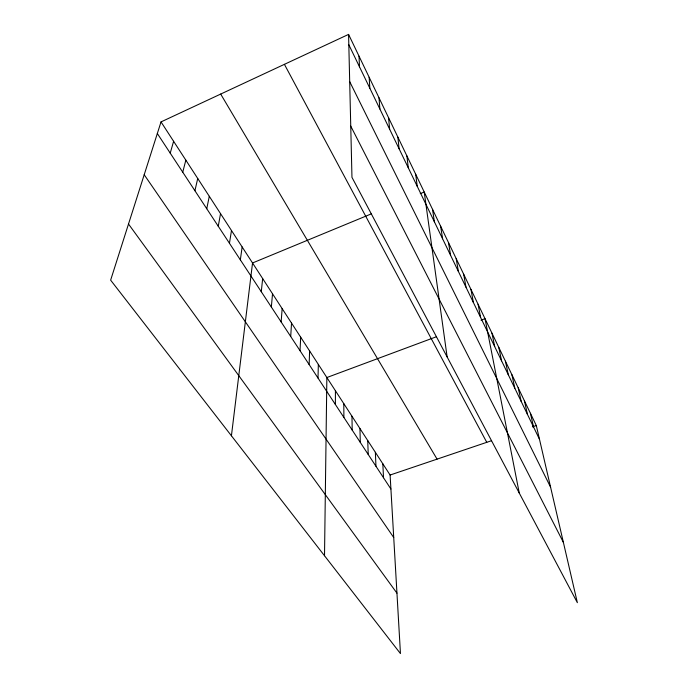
<?xml version="1.0" encoding="UTF-8"?>
<svg xmlns="http://www.w3.org/2000/svg" width="688" height="688" viewBox="0 0 688 688"><rect width="100%" height="100%" fill="white"/><g stroke="black" fill="none" stroke-linecap="round" stroke-linejoin="round"><path stroke-width="1.03" d="M335.391 404.501L335.426 390.741M324.512 555.741L326.86 377.531L436.201 336.836M318.011 378.056L318.338 364.399M309.136 364.545L309.617 350.957M300.037 350.699L300.682 337.189M290.714 336.509L291.531 323.076M281.151 321.958L282.149 308.611M271.347 307.029L272.525 293.785M261.277 291.712L262.661 278.58M231.426 435.788L252.539 262.971L371.494 213.805M240.344 259.849L242.15 246.958M229.448 243.268L231.486 230.523M218.259 226.232L220.538 213.641M206.753 208.722L209.29 196.295M194.919 190.714L197.723 178.476M182.75 172.198L185.837 160.149M170.228 153.132L173.608 141.298M161.026 121.905L110.639 280.145L400.459 653.6L390.105 475.03L161.026 121.905L348.575 34.4L536.305 425.554L577.361 602.679L351.964 177.366L348.575 34.4M420.273 193.638L424.221 192.012L447.131 356.943M480.989 320.169L485.014 318.673L519.268 493.064M390.105 475.03L491.576 440.69M532.392 426.878L536.305 425.554M128.51 224.013L396.95 593.151M144.205 174.735L393.725 537.517M157.328 133.506L390.913 489.013M220.685 94.067L437.069 459.137M284.411 64.337L486.76 442.315M350.751 126.128L563.395 542.402M349.693 81.623L550.598 487.216M348.816 44.729L539.504 439.322M530.422 413.273L533.553 427.016M524.385 400.717L527.464 414.408M518.219 387.851L521.22 401.5M511.898 374.685L514.83 388.273M505.422 361.191L508.286 374.719M498.783 347.371L501.569 360.83M491.989 333.198L494.689 346.58M478.074 304.216L480.594 317.426M470.962 289.399L473.387 302.505M463.669 274.202L465.991 287.197M456.187 258.611L458.397 271.485M448.507 242.615L450.606 255.36M440.63 226.197L442.599 238.796M432.537 209.333L434.377 221.785M415.681 174.21L417.238 186.31M406.892 155.918L408.302 167.82M397.862 137.101L399.1 148.789M388.574 117.743L389.64 129.198M379.011 97.816L379.888 109.022M369.164 77.305L369.843 88.245M382.82 463.789L383.526 477.764M359.024 56.175L359.489 66.822M375.364 452.3L375.958 466.249M367.736 440.552L368.226 454.476M359.944 428.529L360.306 442.418M351.964 416.223L352.196 430.086M343.794 403.632L343.897 417.444"/></g></svg>
